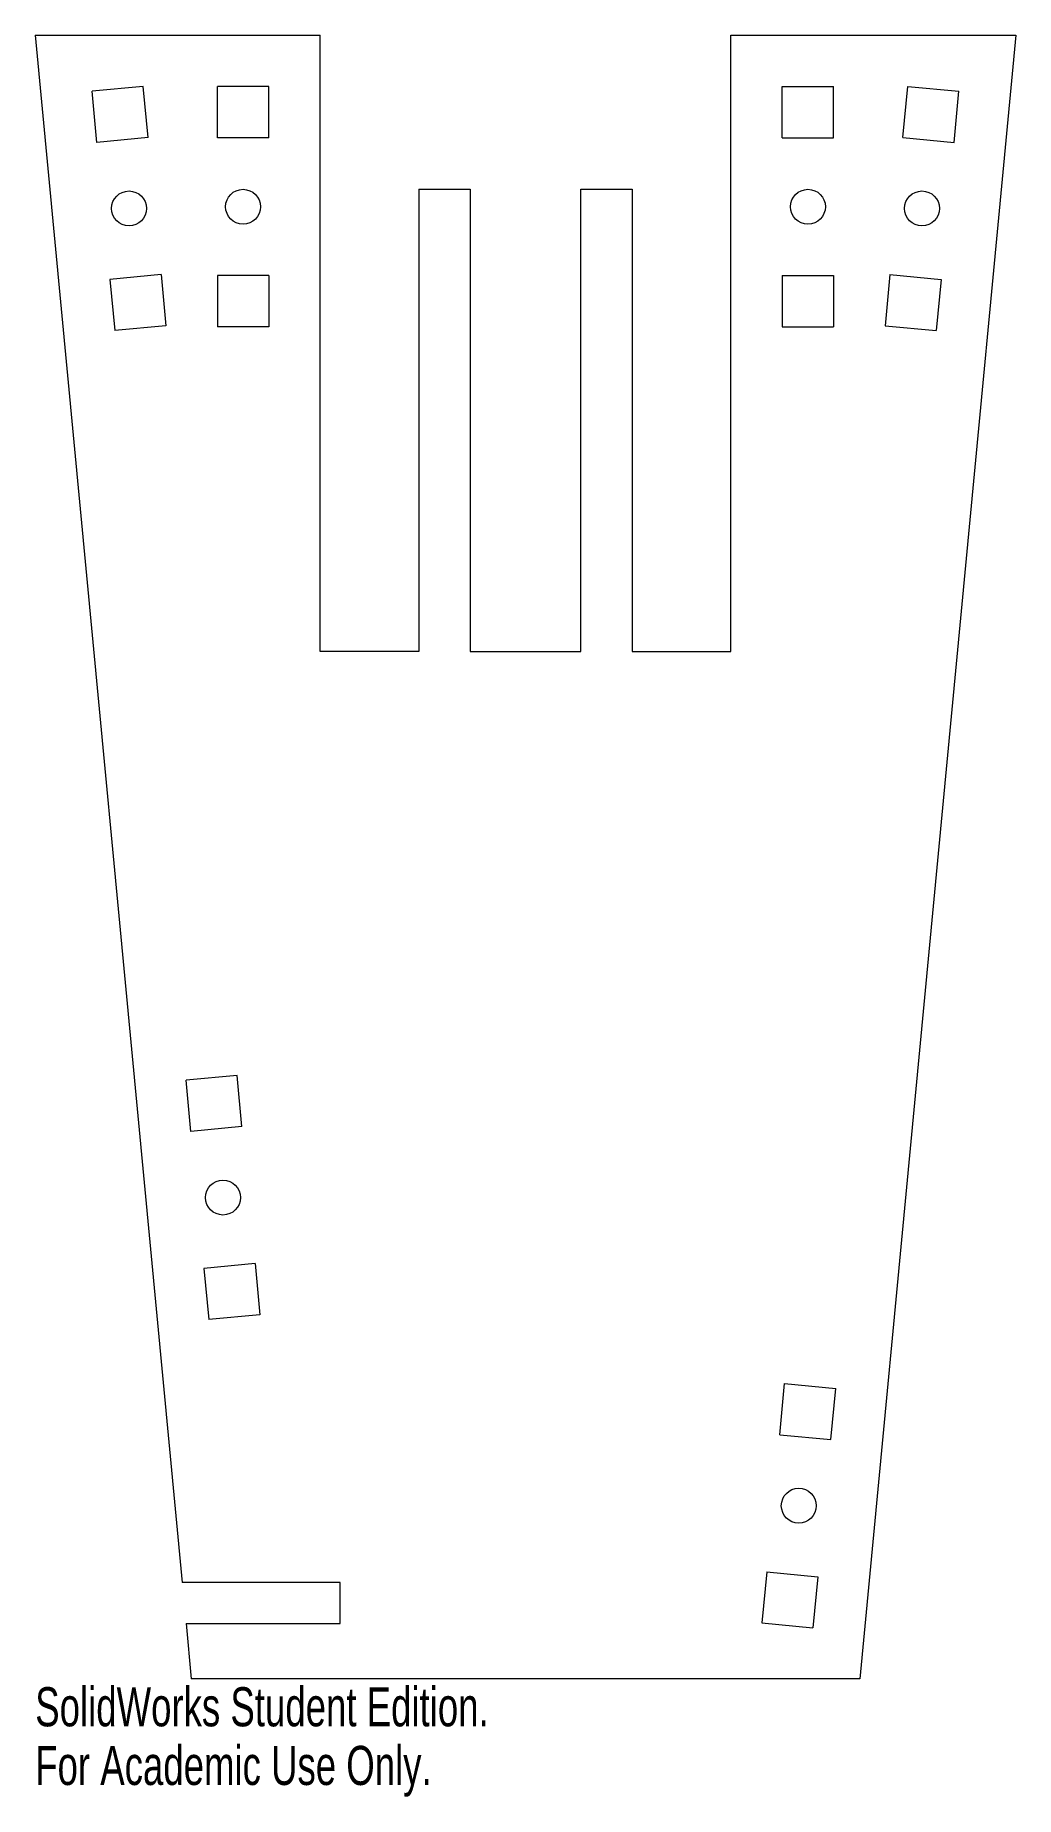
# Model space of a CAD drawing. Header units: inches. Extents: x -2.39 to 2.39, y -5.57 to 3.
import ezdxf

# ---------------------------------------------------------------- set-up
doc = ezdxf.new("R2010")
doc.units = ezdxf.units.IN
doc.header["$MEASUREMENT"] = 0
doc.styles.add('SLDTEXTSTYLE0', font='TXT', dxfattribs={"width": 0.7})

msp = doc.modelspace()

# ---------------------------------------------------------------- linework, layer by layer
at = {"color": 7, "linetype": 'Continuous', "lineweight": 15}
for p, q in [((-2.3871, 3), (-1, 3)), ((-2.3871, 3), (-1.6719, -4.53)), ((-1, 0), (-1, 3)), ((1, 3), (2.3871, 3)), ((1, 0), (1, 3)), ((2.3871, 3), (1.6273, -5)), ((-1.8612, 2.7511), (-2.1101, 2.7275)), ((-1.8376, 2.5022), (-1.8612, 2.7511)), ((-1.5, 2.5), (-1.5, 2.75)), ((-1.25, 2.75), (-1.5, 2.75)), ((-1.25, 2.5), (-1.25, 2.75)), ((1.25, 2.5), (1.25, 2.75)), ((1.25, 2.75), (1.5, 2.75)), ((1.5, 2.5), (1.5, 2.75)), ((1.8376, 2.5022), (1.8612, 2.7511)), ((1.8612, 2.7511), (2.1101, 2.7275)), ((-2.0865, 2.4786), (-2.1101, 2.7275)), ((2.0865, 2.4786), (2.1101, 2.7275)), ((-1.8376, 2.5022), (-2.0865, 2.4786)), ((-1.25, 2.5), (-1.5, 2.5)), ((1.25, 2.5), (1.5, 2.5)), ((1.8376, 2.5022), (2.0865, 2.4786)), ((-0.52, 2.25), (-0.27, 2.25)), ((-0.52, 2.25), (-0.52, 0)), ((-0.27, 2.25), (-0.27, 0)), ((0.27, 2.25), (0.52, 2.25)), ((0.27, 0), (0.27, 2.25)), ((0.52, 2.25), (0.52, 0)), ((-1.7742, 1.8352), (-2.0231, 1.8116)), ((-2.0231, 1.8116), (-1.9995, 1.5627)), ((-1.7742, 1.8352), (-1.7506, 1.5864)), ((-1.25, 1.83), (-1.5, 1.83)), ((-1.5, 1.83), (-1.5, 1.58)), ((-1.25, 1.83), (-1.25, 1.58)), ((1.25, 1.83), (1.25, 1.58)), ((1.25, 1.83), (1.5, 1.83)), ((1.5, 1.83), (1.5, 1.58)), ((1.7742, 1.8352), (1.7506, 1.5864)), ((1.7742, 1.8352), (2.0231, 1.8116)), ((2.0231, 1.8116), (1.9995, 1.5627)), ((-1.7506, 1.5864), (-1.9995, 1.5627)), ((-1.25, 1.58), (-1.5, 1.58)), ((1.25, 1.58), (1.5, 1.58)), ((1.7506, 1.5864), (1.9995, 1.5627)), ((-0.52, 0), (-1, 0)), ((-0.27, 0), (0.27, 0)), ((0.52, 0), (1, 0)), ((-1.404, -2.0627), (-1.6529, -2.0864)), ((-1.6292, -2.3352), (-1.6529, -2.0864)), ((-1.3804, -2.3116), (-1.404, -2.0627)), ((-1.3804, -2.3116), (-1.6292, -2.3352)), ((-1.317, -2.9786), (-1.5659, -3.0022)), ((-1.317, -2.9786), (-1.2934, -3.2275)), ((-1.5659, -3.0022), (-1.5422, -3.2511)), ((-1.2934, -3.2275), (-1.5422, -3.2511)), ((1.2379, -3.8116), (1.2615, -3.5627)), ((1.2615, -3.5627), (1.5104, -3.5864)), ((1.4868, -3.8352), (1.5104, -3.5864)), ((1.2379, -3.8116), (1.4868, -3.8352)), ((-0.9029, -4.53), (-1.6719, -4.53)), ((-0.9029, -4.73), (-0.9029, -4.53)), ((1.1745, -4.4786), (1.1509, -4.7275)), ((1.1745, -4.4786), (1.4234, -4.5022)), ((1.4234, -4.5022), (1.3998, -4.7511)), ((-1.6529, -4.73), (-0.9029, -4.73)), ((-1.6529, -4.73), (-1.6273, -5)), ((1.1509, -4.7275), (1.3998, -4.7511)), ((1.6273, -5), (-1.6273, -5))]:
    msp.add_line(p, q, dxfattribs=at)
for centre in [(-1.9304, 2.1569), (-1.375, 2.165), (1.375, 2.165), (1.9304, 2.1569), (-1.4731, -2.6569), (1.3306, -4.1569)]:
    msp.add_circle(centre, 0.085, dxfattribs=at)

# ---------------------------------------------------------------- texts
at = {"color": 7, "linetype": 'Continuous', "char_height": 0.1903, "attachment_point": 1, "style": 'SLDTEXTSTYLE0'}
for s, insert in [('SolidWorks Student Edition.', (-2.3871, -5.0401)), ('For Academic Use Only.', (-2.3871, -5.3256))]:
    msp.add_mtext(s, dxfattribs=dict(at, insert=insert))

doc.saveas('drawing.dxf')
